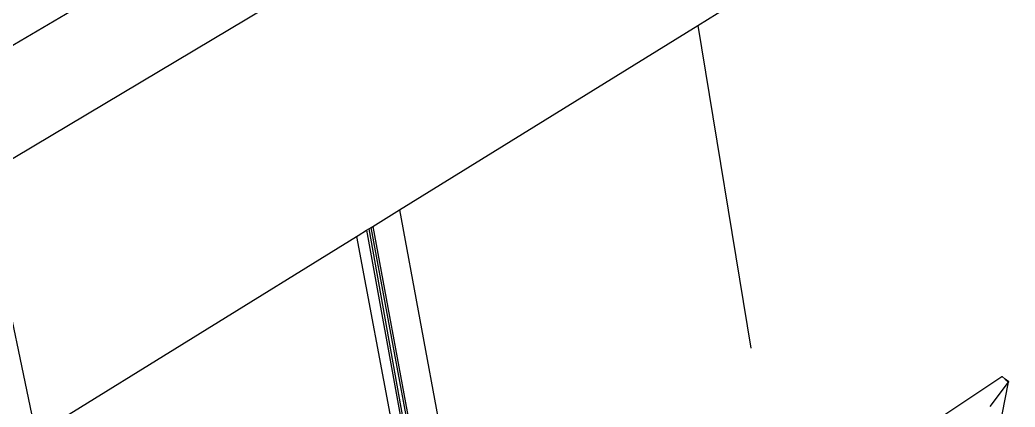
# Model space of a CAD drawing. Header units: millimetres. Extents: x -650 to 3773, y 316 to 2389.
# Drawn here: x 1411.3 to 1525.9, y 1957.7 to 2002.4 of the extents above; entities that cross this region are included whole.
import ezdxf

# ---------------------------------------------------------------- set-up
doc = ezdxf.new("R2010")
doc.units = ezdxf.units.MM

# ---------------------------------------------------------------- blocks, each defined once
blk = doc.blocks.new('A$Ca364616d')
for p, q in [((472.79, 535.66), (245.61, 400.1)), ((233.31, 405.98), (257.79, 420.38)), ((327.97, 417.54), (332.44, 420.3)), ((293.64, 396.29), (327.97, 417.54)), ((327.97, 417.54), (334.08, 380.37)), ((251.81, 370.41), (245.61, 400.1)), ((290.55, 394.38), (293.64, 396.29)), ((293.64, 396.29), (300.58, 358.68)), ((289.84, 393.94), (290.1, 394.1)), ((290.1, 394.1), (290.38, 394.27)), ((290.1, 394.1), (296.7, 357.34)), ((290.38, 394.27), (290.55, 394.38)), ((297.29, 357.12), (290.38, 394.27)), ((290.55, 394.38), (297.51, 357.04)), ((251.81, 370.41), (288.69, 393.23)), ((288.69, 393.23), (288.88, 393.35)), ((288.69, 393.23), (295.36, 357.61)), ((288.88, 393.35), (289.84, 393.94)), ((289.84, 393.94), (296.49, 357.42)), ((344.12, 364.58), (362.98, 377.09)), ((362.98, 377.09), (362.99, 377.1)), ((362.98, 377.09), (362.98, 377.09)), ((362.98, 377.09), (362.98, 377.09)), ((362.99, 377.1), (363.35, 376.79)), ((359.8, 356.87), (363.75, 376.44)), ((361.63, 373.62), (363.75, 376.44)), ((363.77, 376.46), (363.35, 376.79)), ((363.35, 376.79), (363.76, 376.45)), ((363.75, 376.44), (363.77, 376.46)), ((363.75, 376.44), (363.76, 376.45))]:
    blk.add_line(p, q)

msp = doc.modelspace()

# ---------------------------------------------------------------- block references
msp.add_blockref('A$Ca364616d', (1161.39, 1584.18))

doc.saveas('drawing.dxf')
